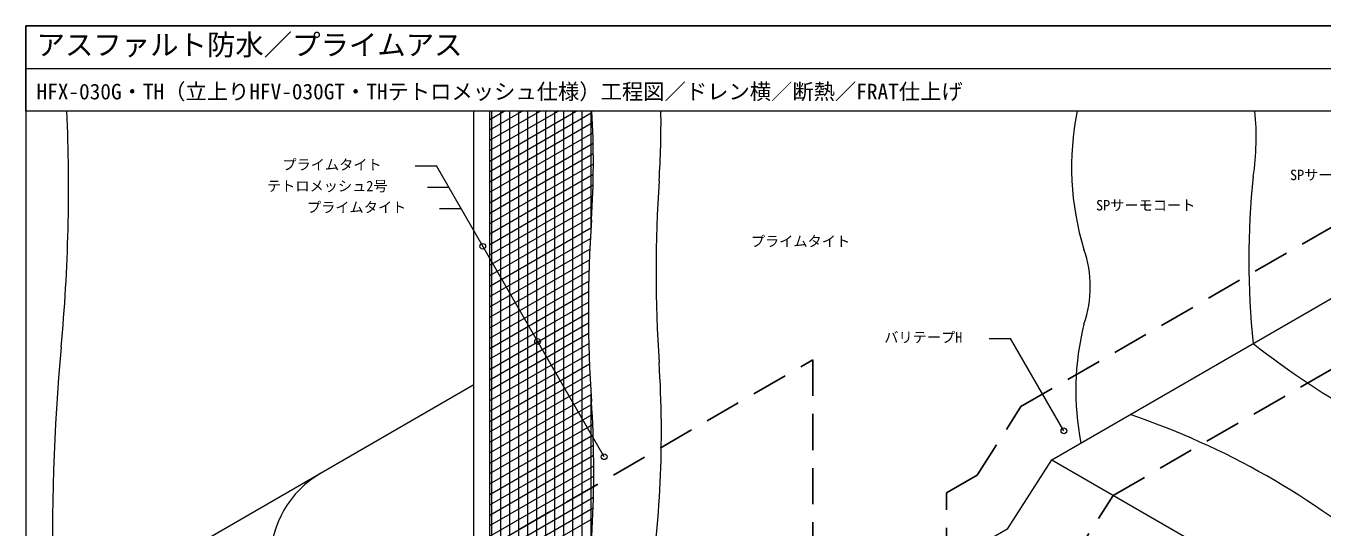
# Model space of a CAD drawing. Units: millimetres, scale not verified. Extents: x -690 to 690, y -478 to 478.
# Drawn here: x -690 to 223, y 125 to 478 of the extents above; entities that cross this region are included whole.
import ezdxf
from ezdxf.enums import TextEntityAlignment as Align

# ---------------------------------------------------------------- set-up
doc = ezdxf.new("R2010")
doc.units = ezdxf.units.MM
doc.header["$LTSCALE"] = 2
doc.linetypes.add('USER1', pattern=[19.05, 12.7, -6.35])
for name, color, linetype, lineweight in [('0-0_0', 7, 'Continuous', 18), ('0-1_HATCH', 9, 'Continuous', 18), ('0-3_BOUSUI', 1, 'Continuous', 18), ('0-4_MOJI', 7, 'Continuous', 18), ('0-6_WAKU', 7, 'Continuous', 18)]:
    doc.layers.add(name, color=color, linetype=linetype, lineweight=lineweight)
doc.layers.add('0-A_bousui2', color=7, linetype='USER1')
doc.styles.add('ＭＳ ゴシック', font='')
doc.styles.get('ＭＳ ゴシック').set_extended_font_data('MS Gothic')

msp = doc.modelspace()

# ---------------------------------------------------------------- linework, layer by layer
at = {"layer": '0-0_0'}
for p, q in [((-690.259, 447.5), (689.741, 447.5)), ((-363.523, 48.141), (-363.523, 417.5))]:
    msp.add_line(p, q, dxfattribs=at)
at = {"layer": '0-1_HATCH'}
for p, q in [((-363.523, 411.717), (-353.507, 417.5)), ((-363.523, 404.385), (-340.807, 417.5)), ((-363.523, 397.053), (-328.107, 417.5)), ((-363.523, 389.72), (-315.407, 417.5)), ((-363.523, 382.388), (-302.707, 417.5)), ((-363.523, 375.056), (-291.632, 416.562)), ((-362.155, 48.93), (-362.155, 417.5)), ((-355.805, 52.597), (-355.805, 417.5)), ((-349.455, 56.263), (-349.455, 417.5)), ((-343.105, 59.929), (-343.105, 417.5)), ((-336.755, 63.595), (-336.755, 417.5)), ((-330.405, 67.261), (-330.405, 417.5)), ((-324.055, 70.927), (-324.055, 417.5)), ((-317.705, 74.594), (-317.705, 417.5)), ((-311.355, 78.26), (-311.355, 417.5)), ((-305.005, 81.926), (-305.005, 417.5)), ((-298.655, 85.592), (-298.655, 417.5)), ((-292.305, 336.116), (-292.305, 417.5)), ((-363.523, 367.723), (-291.271, 409.438)), ((-363.523, 360.391), (-290.991, 402.267)), ((-363.523, 353.059), (-290.793, 395.049)), ((-363.523, 345.726), (-290.679, 387.783)), ((-363.523, 338.394), (-290.651, 380.467)), ((-363.523, 331.062), (-290.71, 373.1)), ((-363.523, 323.729), (-290.858, 365.682)), ((-363.523, 316.397), (-291.098, 358.211)), ((-363.523, 309.065), (-291.431, 350.687)), ((-363.523, 301.732), (-291.859, 343.107)), ((-363.523, 294.4), (-292.343, 335.495)), ((-363.523, 287.067), (-292.771, 327.916)), ((-363.523, 279.735), (-293.138, 320.371)), ((-363.523, 272.403), (-293.445, 312.862)), ((-363.523, 265.07), (-293.693, 305.387)), ((-363.523, 257.738), (-293.882, 297.945)), ((-363.523, 250.406), (-294.013, 290.537)), ((-363.523, 243.073), (-294.088, 283.162)), ((-363.523, 235.741), (-294.106, 275.819)), ((-363.523, 228.409), (-294.069, 268.508)), ((-363.523, 221.076), (-293.977, 261.228)), ((-363.523, 213.744), (-293.832, 253.98)), ((-363.523, 206.412), (-293.632, 246.763)), ((-363.523, 199.079), (-293.381, 239.576)), ((-363.523, 191.747), (-293.077, 232.419)), ((-363.523, 184.415), (-292.722, 225.292)), ((-363.523, 177.082), (-292.315, 218.194)), ((-363.523, 169.75), (-291.864, 211.122)), ((-292.305, 110.604), (-292.305, 218.03)), ((-363.523, 162.418), (-291.448, 204.03)), ((-363.523, 155.085), (-291.099, 196.899)), ((-363.523, 147.753), (-290.817, 189.729)), ((-363.523, 140.421), (-290.604, 182.52)), ((-363.523, 133.088), (-290.459, 175.271)), ((-363.523, 125.756), (-290.386, 167.981)), ((-363.523, 118.423), (-290.384, 160.65)), ((-363.523, 111.091), (-290.455, 153.277)), ((-363.523, 103.759), (-290.6, 145.861)), ((-363.523, 96.426), (-290.821, 138.401)), ((-363.523, 89.094), (-291.119, 130.896))]:
    msp.add_line(p, q, dxfattribs=at)
at = {"layer": '0-3_BOUSUI'}
for p, q in [((-374.889, 34.77), (-374.889, 417.5)), ((32.142, 172.074), (387.241, 377.091)), ((-374.889, 224.822), (-595.264, 97.588))]:
    msp.add_line(p, q, dxfattribs=at)
msp.add_lwpolyline([(-212.495, 0.337), (1.329, 123.788), (32.142, 172.074), (409.234, -45.64)], dxfattribs=at)
for centre, radius, start, end in [((-1890.739, 364.448), 1230.504, 354.72856, 2.471), ((-908.246, 381.742), 617.597, 356.21604, 3.3192), ((-860.615, 409.242), 617.597, 356.21604, 0.76614), ((242.3, 378.035), 196.209, 168.39646, 197.12622), ((-8.17, 399.075), 184.298, 351.41166, 5.73762), ((721.949, 304.573), 968.425, 176.21604, 183.78396), ((731.973, 312.085), 561.073, 173.91574, 185.94918), ((674.318, 277.073), 968.425, 176.21604, 183.78396), ((-20.125, 293.947), 79.402, 340.64995, 19.35005), ((241.61, 221.061), 192.536, 166.00066, 191.11764), ((800.729, 116.122), 1472.396, 174.72856, 188.18405), ((576.682, 772.749), 656.801, 232.17774, 248.83406), ((-985.855, 191.621), 743.111, 350.7605, 3.78396), ((-1033.487, 164.121), 743.111, 350.7605, 3.78396), ((-88.593, -317.133), 549.958, 49.32903, 71.34518), ((-447.107, 101.059), 71.073, 120, 180)]:
    msp.add_arc(centre, radius, start, end, dxfattribs=at)
at = {"layer": '0-4_MOJI'}
for p, q in [((-416.234, 378.963), (-401.234, 378.963)), ((-283.044, 174.253), (-401.234, 378.963)), ((-407.574, 363.963), (-392.574, 363.963)), ((-398.913, 348.963), (-383.913, 348.963)), ((-11.833, 257.458), (3.167, 257.458)), ((40.667, 192.506), (3.167, 257.458))]:
    msp.add_line(p, q, dxfattribs=at)
for centre in [(-368.574, 322.395), (-329.933, 255.467), (40.667, 192.506), (-283.044, 174.253)]:
    msp.add_circle(centre, 2, dxfattribs=at)
at = {"layer": '0-6_WAKU'}
for points in [[(-690.259, -477.5), (689.741, -477.5), (689.741, 477.5), (-690.259, 477.5)], [(689.741, 417.5), (-690.259, 417.5), (-690.259, 477.5), (689.741, 477.5)]]:
    msp.add_lwpolyline(points, close=True, dxfattribs=at)
at = {"layer": '0-A_bousui2'}
for p, q in [((10.491, 209.574), (370.629, 417.5)), ((75.443, 147.074), (387.241, 327.091)), ((-507.527, 28), (-136.002, 242.5)), ((-20.321, 161.288), (10.491, 209.574)), ((-41.972, 148.788), (-20.321, 161.288)), ((44.631, 98.788), (75.443, 147.074))]:
    msp.add_line(p, q, dxfattribs=at)
for points in [[(-136.002, 242.5), (-136.002, 42.5), (37.203, -57.5)], [(44.631, 98.788), (1.329, 73.788), (-41.972, 98.788), (-41.972, 148.788)]]:
    msp.add_lwpolyline(points, dxfattribs=at)

# ---------------------------------------------------------------- texts
at = {"layer": '0-4_MOJI', "style": 'ＭＳ ゴシック'}
for s, p in [('プライムタイト', (-509.698, 373.963)), ('SPサーモコート', (199.929, 366.77)), ('テトロメッシュ2号', (-520.53, 358.963)), ('プライムタイト', (-492.378, 343.963)), ('SPサーモコート', (63.344, 345.43)), ('プライムタイト', (-179.806, 320.035)), ('バリテープH', (-85.805, 252.458))]:
    msp.add_text(s, height=7.331, dxfattribs=at).set_placement(p, align=Align.BOTTOM_LEFT)
at = {"layer": '0-6_WAKU', "style": 'ＭＳ ゴシック'}
for s, height, p in [('アスファルト防水／プライムアス', 14.66, (-682.759, 452.5)), ('HFX-030G・TH（立上りHFV-030GT・THテトロメッシュ仕様）工程図／ドレン横／断熱／FRAT仕上げ', 11, (-682.759, 422.5))]:
    msp.add_text(s, height=height, dxfattribs=at).set_placement(p, align=Align.BOTTOM_LEFT)

doc.saveas('drawing.dxf')
